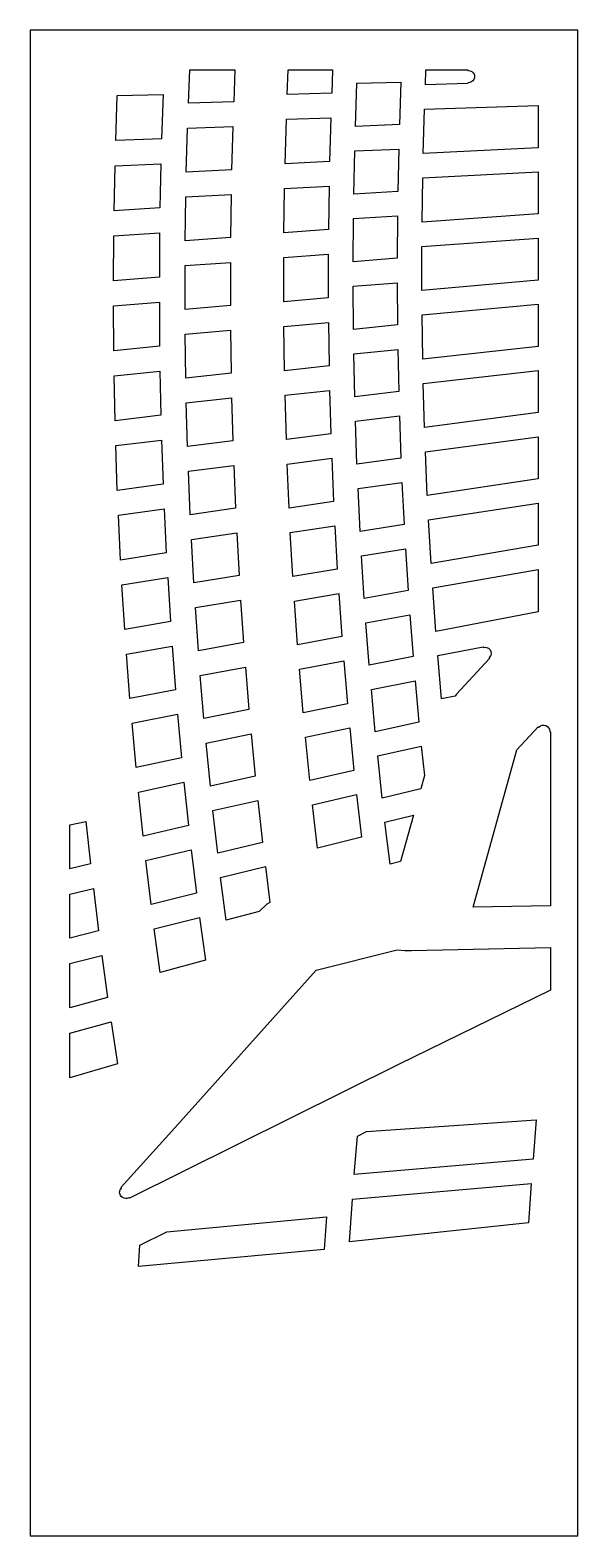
# Model space of a CAD drawing. Extents: x 0 to 400, y 0 to 1100.
import ezdxf

# ---------------------------------------------------------------- set-up
doc = ezdxf.new("R2010")
doc.units = 0
doc.layers.add('CUT', color=1, linetype='CONTINUOUS')
doc.layers.add('OUTLINE', color=7, linetype='CONTINUOUS')

msp = doc.modelspace()

# ---------------------------------------------------------------- linework, layer by layer
at = {"layer": 'CUT'}
for points in [[(149.59, 1071), (148.66, 1047.6), (115.58, 1046.55), (116.57, 1071)], [(220.24, 1053.88), (187.74, 1052.89), (188.47, 1071), (220.93, 1071)], [(323.3, 1062.96), (322.65, 1062.4), (321.9, 1061.98), (321.1, 1061.71), (320.03, 1061.53), (319.85, 1061.39), (319.7, 1060.99), (288.64, 1060.1), (289.08, 1071), (319.52, 1071), (319.68, 1070.59), (319.87, 1070.45), (321.39, 1070.21), (322.55, 1069.67), (323.5, 1068.82), (324.17, 1067.72), (324.49, 1066.49), (324.45, 1065.21), (324.03, 1064)], [(269.69, 1030.98), (237.57, 1029.69), (238.68, 1061.23), (270.78, 1061.95)], [(63.67, 1052.19), (97.14, 1053), (96.02, 1020.66), (62.53, 1019.28)], [(187.1, 1034.85), (219.61, 1035.9), (218.71, 1004.04), (186.18, 1002.42)], [(371, 1014.06), (287.06, 1009.95), (288, 1042.28), (371, 1044.82)], [(148.03, 1029.47), (147.16, 998.01), (114.07, 996.32), (114.95, 1028.35)], [(269.19, 1013.11), (268.54, 982.14), (236.4, 980.22), (237.07, 1011.75)], [(95.51, 1002.42), (94.84, 970.08), (61.33, 968.06), (62.02, 1000.96)], [(371, 965.69), (286.2, 959.82), (286.67, 992.13), (371, 996.43)], [(146.79, 979.88), (146.35, 948.43), (113.25, 946.12), (113.69, 978.12)], [(218.33, 986.07), (217.88, 954.23), (185.34, 951.97), (185.8, 984.38)], [(268.29, 964.28), (268.08, 933.34), (235.93, 930.78), (236.15, 962.29)], [(94.59, 951.85), (94.37, 919.54), (60.85, 916.88), (61.08, 949.76)], [(371, 917.33), (286.08, 909.73), (286.08, 942), (371, 948.07)], [(217.75, 936.27), (217.75, 904.46), (185.21, 901.55), (185.21, 933.94)], [(146.24, 898.89), (113.13, 895.95), (113.13, 927.93), (146.24, 930.32)], [(235.93, 912.87), (268.08, 915.5), (268.29, 884.58), (236.15, 881.4)], [(94.59, 869.04), (61.08, 865.74), (60.85, 898.59), (94.37, 901.32)], [(371, 868.97), (286.67, 859.7), (286.2, 891.94), (371, 899.72)], [(113.25, 877.78), (146.35, 880.8), (146.79, 849.42), (113.69, 845.85)], [(185.34, 883.54), (217.88, 886.52), (218.33, 854.75), (185.8, 851.2)], [(268.54, 866.77), (269.19, 835.9), (237.07, 832.08), (236.4, 863.51)], [(94.84, 850.85), (95.51, 818.63), (62.02, 814.69), (61.33, 847.48)], [(371, 820.58), (288, 809.76), (287.06, 841.94), (371, 851.35)], [(186.18, 833.22), (218.71, 836.84), (219.61, 805.13), (187.1, 800.94)], [(114.07, 827.71), (147.16, 831.36), (148.03, 800.03), (114.95, 795.83)], [(270.78, 787.31), (238.68, 782.87), (237.57, 814.23), (269.69, 818.12)], [(96.02, 800.47), (97.14, 768.3), (63.67, 763.73), (62.53, 796.46)], [(290.04, 759.94), (288.64, 792.04), (371, 802.95), (371, 772.14)], [(148.66, 782), (149.95, 750.74), (116.91, 745.91), (115.58, 777.73)], [(220.24, 787.25), (221.59, 755.61), (189.11, 750.79), (187.74, 783)], [(239.44, 765.06), (271.53, 769.57), (273.05, 738.84), (240.99, 733.77)], [(64.44, 745.54), (97.9, 750.18), (99.46, 718.09), (66.03, 712.89)], [(371, 723.63), (292.81, 710.26), (290.94, 742.27), (371, 754.5)], [(190.01, 732.9), (222.47, 737.78), (224.27, 706.22), (191.84, 700.78)], [(150.83, 732.76), (152.56, 701.58), (119.56, 696.13), (117.79, 727.86)], [(241.99, 716), (274.05, 721.14), (276, 690.51), (243.98, 684.81)], [(371, 675.04), (296.3, 660.73), (293.97, 692.63), (371, 705.98)], [(100.47, 700.02), (102.48, 668.03), (69.1, 662.19), (67.05, 694.75)], [(153.67, 683.64), (155.84, 652.56), (122.9, 646.49), (120.69, 678.12)], [(227.65, 656.99), (195.27, 650.91), (192.99, 682.93), (225.41, 688.45)], [(277.25, 672.87), (279.62, 642.33), (247.67, 636.01), (245.24, 667.1)], [(103.74, 650.01), (106.2, 618.12), (72.88, 611.66), (70.38, 644.11)], [(336.57, 644.03), (336.35, 643.2), (336.17, 642.82), (335.34, 641.57), (335.31, 641.35), (335.5, 640.94), (311.41, 614.97), (310.32, 613.47), (300.5, 611.39), (297.71, 643.17), (330.72, 649.56), (330.96, 649.18), (331.17, 649.09), (332.66, 649.14), (333.89, 648.84), (334.66, 648.43), (335.31, 647.91), (335.86, 647.26), (336.42, 646.11), (336.63, 644.86)], [(229.04, 639.28), (231.72, 607.93), (199.42, 601.23), (196.68, 633.13)], [(157.2, 634.68), (159.79, 603.71), (126.92, 597.02), (124.27, 628.54)], [(281.12, 624.75), (283.93, 594.33), (252.05, 587.4), (249.18, 618.37)], [(74.4, 593.64), (107.71, 600.17), (110.6, 568.4), (77.37, 561.31)], [(161.41, 585.9), (164.42, 555.04), (131.63, 547.74), (128.55, 579.14)], [(201.07, 583.51), (233.36, 590.29), (236.49, 559.07), (204.27, 551.74)], [(379.45, 587.69), (379.59, 587.5), (380, 587.34), (380, 460.25), (323.46, 459.2), (355.4, 574.16), (370.98, 590.96), (371.16, 590.84), (371.61, 590.84), (372.8, 591.75), (374.02, 592.22), (375.32, 592.33), (376.61, 592.03), (377.75, 591.38), (378.63, 590.42), (379.21, 589.23)], [(257.12, 538.99), (253.81, 569.82), (285.67, 576.82), (287.93, 555.45), (285.21, 545.66)], [(112.36, 550.51), (115.7, 518.87), (82.55, 511.17), (79.14, 543.36)], [(238.37, 541.5), (241.95, 510.42), (209.81, 502.47), (206.17, 534.1)], [(133.5, 529.93), (166.28, 537.3), (169.72, 506.58), (137.02, 498.67)], [(29, 487.29), (29, 519.43), (40.67, 521.99), (44.09, 490.86)], [(259.12, 521.49), (279.87, 526.46), (270.51, 492.77), (262.86, 490.8)], [(84.57, 493.3), (117.71, 501.07), (121.49, 469.57), (88.43, 461.26)], [(167.21, 456.13), (143.09, 449.83), (139.14, 480.95), (171.83, 488.93), (175.12, 462.69), (172.96, 461.39)], [(29, 436.57), (29, 468.82), (46.18, 472.93), (50.02, 441.94)], [(90.7, 443.47), (123.74, 451.85), (127.95, 420.52), (95, 411.59)], [(66.55, 247.9), (66.03, 248.6), (65.65, 249.37), (65.43, 250.21), (65.38, 251.08), (65.5, 251.94), (65.79, 252.76), (66.61, 254.03), (66.63, 254.26), (66.44, 254.64), (103.39, 295.59), (208.85, 413.3), (267.97, 428.09), (273.65, 427.64), (278.5, 427.59), (380, 429.86), (380, 398.64), (268.99, 344.28), (72.54, 246.67), (72.41, 246.85), (71.98, 247.01), (70.5, 246.55), (69.64, 246.49), (68.78, 246.6), (67.57, 247.09)], [(29, 385.69), (29, 418.07), (52.36, 424.09), (56.62, 393.25)], [(29, 334.62), (29, 367.16), (59.2, 375.49), (63.87, 344.83)], [(367.31, 275.13), (236.67, 263.94), (238.95, 291.95), (245.72, 295.34), (369.63, 303.82)], [(365.99, 257.34), (364.06, 228.66), (233.19, 214.91), (235.31, 245.86)], [(80.2, 212.4), (99.89, 222.22), (216.36, 232.97), (214.77, 209.16), (79.15, 196.76)]]:
    msp.add_lwpolyline(points, close=True, dxfattribs=at)
at = {"layer": 'OUTLINE'}
msp.add_lwpolyline([(0, 0), (400, 0), (400, 1100), (0, 1100)], close=True, dxfattribs=at)

doc.saveas('drawing.dxf')
